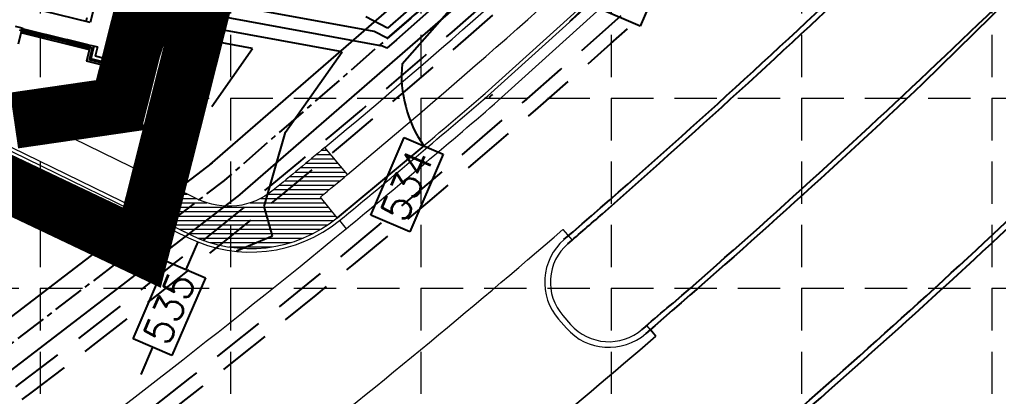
# Model space of a CAD drawing. Header units: feet. Extents: x 2597001 to 2598732, y 7017887 to 7019952.
# Drawn here: x 2597836.4 to 2597975.3, y 7018251.3 to 7018304.8 of the extents above; entities that cross this region are included whole.
import ezdxf

# ---------------------------------------------------------------- set-up
doc = ezdxf.new("R2010")
doc.units = ezdxf.units.FT
doc.header["$LTSCALE"] = 30
doc.header["$MEASUREMENT"] = 0
for name, pattern in [('18358A-BASE-GRAD$0$CENTER2', [1.125, 0.75, -0.125, 0.125, -0.125]), ('18358A-BASE-GRAD$0$HIDDEN', [0.375, 0.25, -0.125]), ('HIDDEN', [0.375, 0.25, -0.125])]:
    doc.linetypes.add(name, pattern=pattern)
for name, color, linetype, lineweight in [('18358A-BASE-SITE$0$A-Sidewalk', 241, 'CONTINUOUS', 20), ('18358A-BASE-SITE$0$BFR', 2, 'CONTINUOUS', 0), ('18358A-BASE-SITE$0$COORDINATES 2-28-07', 2, 'CONTINUOUS', 0), ('18358A-BASE-SITE$0$Curb', 1, 'CONTINUOUS', 9), ('18358A-BASE-SITE$0$D-CONCRETE', 2, 'CONTINUOUS', 9), ('18358A-BASE-SITE$0$D-HATCH-BNDRY', 7, 'CONTINUOUS', 5)]:
    doc.layers.add(name, color=color, linetype=linetype, lineweight=lineweight)
for name, color, linetype in [('18358A-BASE-SITE$0$JCP-A-GLAZ', 1, 'CONTINUOUS'), ('18358A-BASE-SITE$0$JCP-A-WALL-FAC1', 1, 'CONTINUOUS'), ('18358A-BASE-SITE$0$JCP-A-WALL-FAC3', 1, 'CONTINUOUS'), ('18358D-SURVEY$0$S-CURB', 6, 'CONTINUOUS'), ('EROSION BLANKET', 84, 'CONTINUOUS'), ('GRID', 254, 'HIDDEN'), ('LIMITS OF DISTURBANCE', 1, 'HIDDEN'), ('PC', 35, 'CONTINUOUS'), ('STORM', 5, 'CONTINUOUS')]:
    doc.layers.add(name, color=color, linetype=linetype)
doc.styles.add('18358A-BASE-SITE$0$L3-M', font='simplex.shx', dxfattribs={"height": 3})
doc.styles.add('L100', font='simplex.shx', dxfattribs={"height": 2})

msp = doc.modelspace()

# ---------------------------------------------------------------- hatches: boundary and pattern name
at = {"layer": '18358A-BASE-SITE$0$BFR'}
h = msp.add_hatch(dxfattribs=at)
h.set_pattern_fill('ANSI31', scale=5, angle=315, style=0)
h.set_pattern_definition([(0, (0, 0), (1.665334536937735e-16, 0.625), [])])
edge = h.paths.add_edge_path()
edge.add_line((2597881.472364936, 7018276.623810993), (2597879.079538962, 7018279.567304715))
edge.add_arc((2597135.724234549, 7019176.614957776), 1165.020000026528, 309.6474790534068, 309.8933796537799)
edge.add_line((2597882.922607888, 7018282.765870211), (2597879.715802969, 7018286.602066533))
edge.add_arc((2597135.728213739, 7019176.610177638), 1160.013780419278, 309.42451342915126, 309.89338028621273, ccw=False)
edge.add_arc((2597866.057185583, 7018288.268301985), 10.00000000013312, 243.9633195430378, 309.42451530788605, ccw=False)
edge.add_line((2597861.667720982, 7018279.283169793), (2597858.314688131, 7018280.921211246))
edge.add_line((2597858.314688131, 7018280.921211246), (2597856.11995583, 7018276.428645149))
edge.add_line((2597856.11995583, 7018276.428645149), (2597860.612521927, 7018274.233912849))
edge.add_arc((2597869.17198045, 7018291.754898344), 19.49998110107784, 243.9632840740883, 309.108398843205)

# ---------------------------------------------------------------- linework, layer by layer
at = {"layer": '18358A-BASE-SITE$0$A-Sidewalk', "color": 7}
for p, q in [((2597929.425907283, 7018592.551288282), (2597856.769208497, 7018301.141501481)), ((2597837.86793242, 7018290.909969172), (2597858.314688132, 7018280.921211248))]:
    msp.add_line(p, q, dxfattribs=at)
for centre, radius, start, end in [((2597135.724234677, 7019176.614957757), 1160.019999930301, 309.8933796495233, 316.141005669627), ((2597135.724234677, 7019176.614957757), 1165.019999930301, 309.8933796495161, 316.1410056696435), ((2597842.617426964, 7018304.710417975), 14.59486504088769, 251.0088381641998, 345.8458018516991)]:
    msp.add_arc(centre, radius, start, end, dxfattribs=at)
at = {"layer": '18358A-BASE-SITE$0$BFR', "color": 7, "flags": 128}
msp.add_lwpolyline([(2597881.472364936, 7018276.623810993), (2597879.079538962, 7018279.567304715, 0.001072944189012863), (2597882.922607888, 7018282.765870211), (2597879.715802969, 7018286.602066533, -0.002045820456473246), (2597872.407796451, 7018280.543682797, -0.2936580124394537), (2597861.667720982, 7018279.283169793), (2597858.314688131, 7018280.921211246), (2597856.11995583, 7018276.428645149), (2597860.612521927, 7018274.233912849, 0.2921605222584969), (2597881.472364936, 7018276.623810993)], format="xyb", close=True, dxfattribs=at)
at = {"layer": '18358A-BASE-SITE$0$Curb', "color": 7}
for p, q in [((2597823.589560492, 7018291.764092178), (2597860.393048697, 7018273.78465624)), ((2597823.809033722, 7018292.213348787), (2597860.612521927, 7018274.233912849)), ((2597914.266141312, 7018274.064083143), (2597913.647256922, 7018273.524938781)), ((2597914.794080624, 7018273.460245574), (2597914.17411427, 7018272.920158654)), ((2597913.482254316, 7018262.756309368), (2597914.585772822, 7018261.493580458)), ((2597912.878301139, 7018262.22850426), (2597913.981819656, 7018260.965775353)), ((2597924.733698457, 7018260.802804021), (2597925.371859622, 7018261.358741446)), ((2597925.260555806, 7018260.198023895), (2597925.898358929, 7018260.753649411))]:
    msp.add_line(p, q, dxfattribs=at)
at = {"layer": '18358A-BASE-SITE$0$Curb', "color": 7, "flags": 128}
for points in [[(2597881.472364935, 7018276.623810992, 0.005494412620005249), (2597902.475994298, 7018294.29505509), (2597924.723953405, 7018314.440567569, 0.017395720275057), (2597994.884841857, 7018383.595154235), (2597997.724957299, 7018386.544667731)], [(2597881.790038382, 7018276.237697561, 0.005495683895186617), (2597902.806892557, 7018293.920159513), (2597925.060957876, 7018314.071201164, 0.01739567042282498), (2597995.24651511, 7018383.249904823), (2597998.085126974, 7018386.197856823)]]:
    msp.add_lwpolyline(points, format="xyb", dxfattribs=at)
at = {"layer": '18358A-BASE-SITE$0$Curb', "color": 7}
for centre, radius, start, end in [((2597869.171977898, 7018291.754920625), 19.5, 243.9633195482398, 309.1083633663355), ((2597869.171977898, 7018291.754920625), 20, 243.9633195482398, 309.1083633663355), ((2597918.902145805, 7018267.492846103), 8.000000000890648, 131.0609208512186, 221.1507704814406), ((2597918.902145805, 7018267.492846103), 7.197916666666964, 131.0609208533041, 221.1507704841204), ((2597920.005665929, 7018266.23011819), 7.197918538667135, 221.1507679746349, 311.0609183459141), ((2597920.005665935, 7018266.230118188), 8.000001866229239, 221.1507682181962, 311.0609185869511)]:
    msp.add_arc(centre, radius, start, end, dxfattribs=at)
at = {"layer": '18358A-BASE-SITE$0$D-CONCRETE', "color": 7}
msp.add_line((2597881.787759475, 7018276.235833822), (2597882.734215002, 7018275.071567831), dxfattribs=at)
at = {"layer": '18358A-BASE-SITE$0$D-CONCRETE', "color": 7, "flags": 128}
for points in [[(2597882.734215002, 7018275.071567831, 0.005487458127128312), (2597903.799582325, 7018292.79546825), (2597926.071969812, 7018312.963100612, 0.01739571357268552), (2597996.332283838, 7018382.214948045), (2597999.16393705, 7018385.162105151)], [(2597814.570182889, 7018222.757362301, 0.009510050928896964), (2597829.027780208, 7018233.272737768, 0.01358307669891156), (2597882.79477512, 7018275.121400054, 0.01358307669891156)], [(2597831.553159989, 7018207.820107574), (2597830.389757365, 7018209.446912521, 0.02257692636699095), (2597913.496205096, 7018274.961672018), (2597914.80406046, 7018273.448557895)], [(2597665.302339734, 7018089.962161712), (2597666.223699467, 7018088.187027887), (2597679.022233386, 7018094.760780564, 0.01951073644808316), (2597766.776452185, 7018143.595083799, 0.02210874016915057), (2597850.992662896, 7018199.729538023, 0.01998861708472223), (2597926.694193358, 7018259.820810729), (2597925.389137836, 7018261.336340369)]]:
    msp.add_lwpolyline(points, format="xyb", dxfattribs=at)
at = {"layer": '18358A-BASE-SITE$0$D-HATCH-BNDRY', "flags": 128}
msp.add_lwpolyline([(2597666.223699467, 7018088.187027887), (2597665.673510214, 7018089.25112715, 0.03577221098679474), (2597675.404294392, 7018095.252226097), (2597740.45979771, 7018142.102911906, -0.02751898120659157), (2597749.761391082, 7018147.973463687, 0.02140952048644377), (2597834.781027054, 7018203.46805816, 0.9847787442273411), (2597831.087798939, 7018208.470829552), (2597830.389757364, 7018209.446912521, 0.02257692637859536), (2597913.496205096, 7018274.961672019), (2597914.265926249, 7018274.063895791), (2597913.647256922, 7018273.524938781, 0.4146729529265029), (2597912.878301139, 7018262.22850426), (2597913.981819656, 7018260.965775354, 0.4137543308553413), (2597925.260555862, 7018260.198023885), (2597925.894082421, 7018260.749960346), (2597926.694193358, 7018259.820810729, -0.0199886170804773), (2597850.992662896, 7018199.729538024, -0.02210874015985758), (2597766.776452185, 7018143.5950838, -0.0195107364707243), (2597679.022233386, 7018094.760780565)], format="xyb", close=True, dxfattribs=at)
at = {"layer": '18358A-BASE-SITE$0$JCP-A-GLAZ', "color": 7}
for p, q in [((2597849.351417552, 7018302.964807875), (2597850.106696743, 7018305.994112148)), ((2597849.533175842, 7018302.919491116), (2597850.288455032, 7018305.948795389)), ((2597849.714934132, 7018302.874174356), (2597850.470213322, 7018305.903478629)), ((2597836.792516926, 7018303.500029267), (2597836.701878597, 7018303.136513887)), ((2597836.843233131, 7018303.101270765), (2597836.701878597, 7018303.136513887)), ((2597836.933866651, 7018303.464787344), (2597836.792516926, 7018303.500029267)), ((2597836.843233131, 7018303.101270765), (2597836.933866651, 7018303.464787344)), ((2597836.843233131, 7018303.101270765), (2597839.872510599, 7018302.345998257)), ((2597836.888549891, 7018303.283029054), (2597839.917827358, 7018302.527756548)), ((2597836.933866651, 7018303.464787344), (2597839.963144118, 7018302.709514837)), ((2597839.872510599, 7018302.345998257), (2597839.963144118, 7018302.709514837)), ((2597839.963144118, 7018302.709514837), (2597840.104511677, 7018302.674268468)), ((2597840.013878157, 7018302.310751889), (2597840.104511677, 7018302.674268468)), ((2597843.133816507, 7018301.91898914), (2597840.104511677, 7018302.674268468)), ((2597849.351417552, 7018302.964807875), (2597849.316171184, 7018302.823440316)), ((2597849.679687763, 7018302.732806797), (2597849.316171184, 7018302.823440316)), ((2597849.714934132, 7018302.874174356), (2597849.351417552, 7018302.964807875)), ((2597849.714934132, 7018302.874174356), (2597849.679687763, 7018302.732806797)), ((2597839.872510599, 7018302.345998257), (2597840.013878157, 7018302.310751889)), ((2597843.043182987, 7018301.55547256), (2597840.013878157, 7018302.310751889)), ((2597843.088499746, 7018301.73723085), (2597840.059194917, 7018302.492510179)), ((2597843.043182987, 7018301.55547256), (2597843.133816507, 7018301.91898914)), ((2597843.184550546, 7018301.520226192), (2597843.043182987, 7018301.55547256)), ((2597843.275184065, 7018301.883742771), (2597843.133816507, 7018301.91898914)), ((2597843.184550546, 7018301.520226192), (2597843.275184065, 7018301.883742771)), ((2597846.213854819, 7018300.764947001), (2597843.184550546, 7018301.520226192)), ((2597846.259171579, 7018300.946705292), (2597843.229867305, 7018301.701984482)), ((2597846.304488339, 7018301.128463581), (2597843.275184065, 7018301.883742771)), ((2597846.213854819, 7018300.764947001), (2597846.304488339, 7018301.128463581)), ((2597846.213854819, 7018300.764947001), (2597846.355222378, 7018300.729700632)), ((2597846.304488339, 7018301.128463581), (2597846.445855897, 7018301.093217212)), ((2597846.355222378, 7018300.729700632), (2597846.445855897, 7018301.093217212))]:
    msp.add_line(p, q, dxfattribs=at)
at = {"layer": '18358A-BASE-SITE$0$JCP-A-WALL-FAC1', "color": 7}
for p, q in [((2597836.784820564, 7018303.555199032), (2597835.815393195, 7018303.79690084)), ((2597836.408880946, 7018303.295018172), (2597836.701746527, 7018303.222002333)), ((2597836.701746527, 7018303.222002333), (2597836.784820564, 7018303.555199032)), ((2597849.267566392, 7018302.814130085), (2597849.025894286, 7018301.844753225)), ((2597849.724833119, 7018302.700122374), (2597849.267566392, 7018302.814130085)), ((2597849.527785348, 7018302.438231093), (2597849.600799073, 7018302.731087524)), ((2597849.025894286, 7018301.844753225), (2597850.347897962, 7018301.515160616)), ((2597849.146730924, 7018302.329444006), (2597850.953432728, 7018301.879009886)), ((2597849.527785348, 7018302.438231093), (2597851.193123835, 7018302.023034604)), ((2597849.70318255, 7018298.92931015), (2597850.347897962, 7018301.515160616)), ((2597850.067026624, 7018298.323776687), (2597850.953432728, 7018301.879009886)), ((2597850.211048237, 7018298.084086357), (2597851.193123835, 7018302.023034604)), ((2597846.688298169, 7018300.732081625), (2597846.272882371, 7018299.065966835)), ((2597846.688298169, 7018300.732081625), (2597846.395442913, 7018300.80510006)), ((2597846.395457519, 7018300.805096418), (2597846.478538159, 7018301.138319605)), ((2597846.478538159, 7018301.138319605), (2597847.447930461, 7018300.896609433)), ((2597846.963243696, 7018301.017462179), (2597846.512575802, 7018299.209987676)), ((2597847.447930461, 7018300.896609433), (2597847.118114459, 7018299.573830462)), ((2597850.211048237, 7018298.084086357), (2597846.272882371, 7018299.065966835)), ((2597850.067026624, 7018298.323776687), (2597846.512575802, 7018299.209987676)), ((2597849.70318255, 7018298.92931015), (2597847.118114459, 7018299.573830462))]:
    msp.add_line(p, q, dxfattribs=at)
at = {"layer": '18358A-BASE-SITE$0$JCP-A-WALL-FAC3', "color": 7}
for p, q in [((2597856.423197983, 7018344.37979881), (2597846.443762653, 7018304.353876633)), ((2597846.443762653, 7018304.353876633), (2597756.955446556, 7018326.665489076)), ((2597849.937071345, 7018302.647228096), (2597852.353942289, 7018312.340983852)), ((2597845.858097053, 7018304.499897302), (2597846.004117723, 7018305.085562903)), ((2597836.701723845, 7018303.221981603), (2597836.213294279, 7018301.263030618)), ((2597846.309824076, 7018300.461622061), (2597836.616076769, 7018302.878526893)), ((2597849.600795431, 7018302.731072917), (2597851.558966055, 7018302.242853383)), ((2597850.430870697, 7018297.718243223), (2597851.558966055, 7018302.242853383)), ((2597846.395457519, 7018300.805096418), (2597845.907042927, 7018298.84614345)), ((2597850.430870697, 7018297.718243223), (2597845.907042927, 7018298.84614345))]:
    msp.add_line(p, q, dxfattribs=at)
at = {"layer": '18358D-SURVEY$0$S-CURB', "color": 7, "flags": 128}
for points in [[(2597943.917011699, 7018245.698267018, 0.0209207643371335), (2598019.819272832, 7018317.480739829), (2598054.865644882, 7018353.96993605), (2598090.237929717, 7018390.857080025, -0.08168495009900398), (2598095.014933153, 7018394.222141729), (2598095.27439737, 7018394.389307067, 0.0933572585233922), (2598099.707967165, 7018397.412172543), (2598107.412118373, 7018405.459090163, 0.1009410576099778), (2598110.158217849, 7018409.678516467), (2598110.225877149, 7018409.898483863, -0.09942651391329817), (2598112.811798227, 7018414.21521277), (2598124.400565486, 7018426.378803451), (2598159.634235995, 7018462.886135446), (2598195.562489967, 7018500.27214027)], [(2597644.196966824, 7018052.789101054, 0.004706891029077534), (2597732.06164317, 7018098.891425424, 0.01704698352641633), (2597778.195238729, 7018125.718621704, 0.002098769758812295), (2597820.886056556, 7018152.782019838, 0.02176007861953102), (2597903.2618265, 7018212.981406862, 0.0214085794558188), (2597980.236024729, 7018279.635285554), (2598019.406226552, 7018318.035974509)]]:
    msp.add_lwpolyline(points, format="xyb", dxfattribs=at)
at = {"layer": '18358D-SURVEY$0$S-CURB', "color": 7}
for points in [[(2597913.645053807, 7018273.527468893, 0.01167372874328969), (2597954.285875846, 7018310.306360028), (2597990.748825801, 7018346.151667102), (2598025.469959801, 7018381.851098503), (2598059.747726286, 7018417.598219628), (2598095.090061959, 7018454.52691284), (2598112.498329762, 7018472.651328953)], [(2597914.174115552, 7018272.920158352, 0.0009981840864409625), (2597919.110171924, 7018277.211054511), (2597919.532818196, 7018277.581107127, 0.01931033050047367), (2597998.428421707, 7018352.741831378), (2598026.22003076, 7018381.564166714), (2598060.131968586, 7018416.891484213), (2598096.631682559, 7018454.985438631), (2598113.0526867, 7018472.12005968)], [(2597924.749217722, 7018260.784990707, 0.0009985231723499042), (2597928.285348857, 7018263.841779586), (2597929.132924629, 7018264.506601163, 0.02123843765092077), (2598004.821691483, 7018336.383195432), (2598012.166912553, 7018344.037791845)], [(2598012.676235492, 7018343.54420606), (2598003.171421134, 7018333.638846835), (2597964.570280968, 7018295.701189905, -0.01190809293941132), (2597925.257439792, 7018260.201602043)], [(2597903.492094804, 7018294.128660475, -0.000120490579529892), (2597902.989669378, 7018293.697939379, -0.01948162003341935)]]:
    msp.add_lwpolyline(points, format="xyb", dxfattribs=at)
at = {"layer": 'EROSION BLANKET', "const_width": 8, "flags": 128}
for points in [[(2597928.059624211, 7018601.135682411), (2597849.828798615, 7018290.029922898)], [(2597853.533860024, 7018293.045451247), (2597835.62189828, 7018290.44107292)]]:
    msp.add_lwpolyline(points, dxfattribs=at)
at = {"layer": 'GRID', "color": 252, "linetype": 'HIDDEN', "lineweight": 0, "ltscale": 0.8}
for p, q in [((2597839.32530511, 7018941.615535217), (2597839.32530511, 7017996.496285792)), ((2597866.325305109, 7018941.615535217), (2597866.325305109, 7017996.496285792)), ((2597893.325305108, 7018941.615535217), (2597893.325305108, 7017996.496285792)), ((2597920.325305107, 7018941.615535217), (2597920.325305107, 7017996.496285792)), ((2597947.325305106, 7018941.615535217), (2597947.325305106, 7017996.496285792)), ((2597974.325305105, 7018941.615535217), (2597974.325305105, 7017996.496285792)), ((2597029.325305142, 7018293.615535173), (2598703.325305077, 7018293.615535173)), ((2597029.325305142, 7018266.615535171), (2598703.325305077, 7018266.615535171))]:
    msp.add_line(p, q, dxfattribs=at)
at = {"layer": 'LIMITS OF DISTURBANCE', "ltscale": 4, "const_width": 8, "flags": 128}
msp.add_lwpolyline([(2597813.136982906, 7018291.696798722), (2597853.751834113, 7018272.385776311), (2597938.447977031, 7018608.006328772), (2597851.646532176, 7018629.146144722), (2597842.878624099, 7018633.286879213, 0.1294691284320197), (2597672.690042749, 7018674.149077551), (2597664.725661902, 7018675.68861232), (2597590.026228022, 7018693.841086001), (2597544.643696245, 7018515.116785781), (2597438.528577188, 7018464.666257128), (2597389.522467482, 7018413.380394761), (2597469.133963021, 7018378.041959181), (2597806.064035453, 7018293.631941404)], format="xyb", close=True, dxfattribs=at)
at = {"layer": 'PC', "color": 35, "linetype": 'Continuous'}
for p, q in [((2597856.76920876, 7018301.14150253, 537), (2597882.511425097, 7018399.512084123, 537)), ((2597856.76920876, 7018301.14150253, 537), (2597882.511425097, 7018399.512084123, 537)), ((2597858.471083247, 7018302.685335651, 536), (2597882.068115147, 7018392.858369762, 536)), ((2597858.471083247, 7018302.685335651, 536), (2597882.068115147, 7018392.858369762, 536)), ((2597860.172958013, 7018304.229169837, 535), (2597872.015083871, 7018349.482336568, 535)), ((2597860.172958013, 7018304.229169837, 535), (2597872.015083871, 7018349.482336568, 535)), ((2597890.669346876, 7018298.510067845, 534), (2597900.176882154, 7018309.278884141, 534)), ((2597890.669346876, 7018298.510067845, 534), (2597900.176882154, 7018309.278884141, 534)), ((2597886.716375381, 7018303.093951874, 533), (2597863.576707546, 7018307.31683821, 533)), ((2597886.716375381, 7018303.093951874, 533), (2597863.576707546, 7018307.31683821, 533)), ((2597887.906959091, 7018301.022256895, 534), (2597861.87483278, 7018305.773004023, 534)), ((2597887.906959091, 7018301.022256895, 534), (2597861.87483278, 7018305.773004023, 534)), ((2597888.551301608, 7018302.1292975, 533), (2597886.716375381, 7018303.093951874, 533)), ((2597888.551301608, 7018302.1292975, 533), (2597886.716375381, 7018303.093951874, 533)), ((2597888.518601159, 7018300.700705442, 534), (2597887.906959091, 7018301.022256895, 534)), ((2597888.518601159, 7018300.700705442, 534), (2597887.906959091, 7018301.022256895, 534))]:
    msp.add_line(p, q, dxfattribs=at)
at = {"layer": 'PC', "color": 35, "linetype": 'Continuous', "extrusion": (0.6659707917426467, -0.7459778177303079, 0)}
msp.add_line((2597935.742714039, 7018342.828980161, 534.0000000000006), (2597889.906205945, 7018301.908493171, 534.0000000000006), dxfattribs=at)
msp.add_line((2597935.742714039, 7018342.828980161, 534.0000000000006), (2597889.906205945, 7018301.908493171, 534.0000000000006), dxfattribs=at)
at = {"layer": 'PC', "color": 35}
for p, q in [((2597914.473243448, 7018304.484032646, 533), (2597926.429884342, 7018316.042244967, 533)), ((2597929.185920359, 7018314.857227895, 533), (2597924.445852065, 7018303.83308382, 533)), ((2597924.445852065, 7018303.83308382, 533), (2597918.933780027, 7018306.203117969, 533)), ((2597886.246372013, 7018277.012150055), (2597890.986440309, 7018288.036294126)), ((2597890.986440309, 7018288.036294126), (2597896.498512345, 7018285.666259982)), ((2597893.742476327, 7018286.851277053), (2597881.472364935, 7018276.623810992)), ((2597896.498512345, 7018285.666259982), (2597891.758444051, 7018274.642115906)), ((2597891.758444051, 7018274.642115906), (2597886.246372013, 7018277.012150055)), ((2597861.697215396, 7018273.204235313), (2597860.014030519, 7018269.289592857)), ((2597852.517926205, 7018259.450465858), (2597857.257994501, 7018270.474609929)), ((2597857.257994501, 7018270.474609929), (2597862.770066537, 7018268.104575785)), ((2597862.770066537, 7018268.104575785), (2597858.029998243, 7018257.080431709)), ((2597858.029998243, 7018257.080431709), (2597852.517926205, 7018259.450465858)), ((2597855.273962226, 7018258.265448783), (2597853.590777348, 7018254.350806324))]:
    msp.add_line(p, q, dxfattribs=at)
at = {"layer": 'PC', "color": 35, "linetype": 'Continuous', "extrusion": (0.6565423035059182, -0.7542892042891393, 0)}
msp.add_line((2597895.5220261, 7018309.596828284, 532), (2597888.58400206, 7018303.55788956, 532), dxfattribs=at)
msp.add_line((2597895.5220261, 7018309.596828284, 532), (2597888.58400206, 7018303.55788956, 532), dxfattribs=at)
at = {"layer": 'PC', "color": 35, "linetype": 'Continuous', "extrusion": (-0.6565423034743167, 0.7542892043166457, 0)}
msp.add_line((2597892.71411602, 7018305.752660726, 533.0000000000001), (2597888.551301606, 7018302.129297502, 533.0000000000001), dxfattribs=at)
msp.add_line((2597892.71411602, 7018305.752660726, 533.0000000000001), (2597888.551301606, 7018302.129297502, 533.0000000000001), dxfattribs=at)
at = {"layer": 'PC', "color": 35, "linetype": 'Continuous', "extrusion": (-0.1795304357871601, -0.9837524193749525, 0)}
msp.add_line((2597882.15564232, 7018300.217427843, 535), (2597860.172958014, 7018304.229169838, 535), dxfattribs=at)
msp.add_line((2597882.15564232, 7018300.217427843, 535), (2597860.172958014, 7018304.229169838, 535), dxfattribs=at)
at = {"layer": 'PC', "color": 35, "linetype": 'Continuous', "extrusion": (0.4653322714701527, 0.8851360783113681, 0)}
msp.add_line((2597888.584002059, 7018303.557889561, 532.0000000000006), (2597885.525791673, 7018305.165646855, 532.0000000000006), dxfattribs=at)
msp.add_line((2597888.584002059, 7018303.557889561, 532.0000000000006), (2597885.525791673, 7018305.165646855, 532.0000000000006), dxfattribs=at)
at = {"layer": 'PC', "color": 35, "linetype": 'Continuous', "extrusion": (-0.1795304357280489, -0.9837524193857401, 0)}
msp.add_line((2597869.462425346, 7018300.679464665, 536.0000000000006), (2597858.471083248, 7018302.685335652, 536.0000000000006), dxfattribs=at)
msp.add_line((2597869.462425346, 7018300.679464665, 536.0000000000006), (2597858.471083248, 7018302.685335652, 536.0000000000006), dxfattribs=at)
at = {"layer": 'PC', "color": 35, "linetype": 'Continuous', "extrusion": (0.6565423037297017, -0.7542892040943554, 0)}
msp.add_line((2597889.906205945, 7018301.908493166, 534), (2597888.51860116, 7018300.700705441, 534), dxfattribs=at)
msp.add_line((2597889.906205945, 7018301.908493166, 534), (2597888.51860116, 7018300.700705441, 534), dxfattribs=at)
at = {"layer": 'PC', "color": 35, "linetype": 'Continuous', "extrusion": (0.4938799031336254, -0.8695301267240376, 0)}
msp.add_line((2597851.178393344, 7018297.966004305, 537), (2597856.769208761, 7018301.141502533, 537), dxfattribs=at)
msp.add_line((2597851.178393344, 7018297.966004305, 537), (2597856.769208761, 7018301.141502533, 537), dxfattribs=at)
at = {"layer": 'PC', "color": 35, "linetype": 'Continuous', "extrusion": (0.8189237290104451, -0.5739023663164556, 0)}
msp.add_line((2597863.68894357, 7018292.441057748, 536.0000000000006), (2597869.462425345, 7018300.679464664, 536.0000000000006), dxfattribs=at)
msp.add_line((2597863.68894357, 7018292.441057748, 536.0000000000006), (2597869.462425345, 7018300.679464664, 536.0000000000006), dxfattribs=at)
at = {"layer": 'PC', "color": 35, "linetype": 'Continuous', "extrusion": (0.8189237289686017, -0.5739023663761635, 0)}
msp.add_line((2597874.130678863, 7018288.766293671, 535), (2597882.155642319, 7018300.217427841, 535), dxfattribs=at)
msp.add_line((2597874.130678863, 7018288.766293671, 535), (2597882.155642319, 7018300.217427841, 535), dxfattribs=at)
at = {"layer": 'PC', "color": 35, "linetype": 'Continuous', "extrusion": (0.9615619812107484, -0.274587975501588, 0)}
msp.add_line((2597871.12668716, 7018278.246808216, 535.0000000000001), (2597874.130678864, 7018288.766293671, 535.0000000000001), dxfattribs=at)
msp.add_line((2597871.12668716, 7018278.246808216, 535.0000000000001), (2597874.130678864, 7018288.766293671, 535.0000000000001), dxfattribs=at)
at = {"layer": 'PC', "color": 35, "linetype": 'Continuous', "extrusion": (0.9619182942637882, 0.2733371455924793, 0)}
msp.add_line((2597872.311468884, 7018274.077366792, 535), (2597871.126687158, 7018278.246808215, 535), dxfattribs=at)
msp.add_line((2597872.311468884, 7018274.077366792, 535), (2597871.126687158, 7018278.246808215, 535), dxfattribs=at)
at = {"layer": 'PC', "color": 35, "linetype": 'Continuous', "extrusion": (0.3825854594332205, -0.9239201081426206, 0)}
msp.add_line((2597867.187153085, 7018271.955442292, 535), (2597872.311468884, 7018274.077366793, 535), dxfattribs=at)
msp.add_line((2597867.187153085, 7018271.955442292, 535), (2597872.311468884, 7018274.077366793, 535), dxfattribs=at)
at = {"layer": 'PC', "color": 35}
msp.add_arc((2597908.330506531, 7018296.930938848), 17.73161603255267, 174.8906262796849, 214.6426997329742, dxfattribs=at)
at = {"layer": 'STORM', "color": 170}
for p, q in [((2597863.457121949, 7018284.19642543), (2597918.988507991, 7018332.517848275, 533)), ((2597863.457121949, 7018284.19642543), (2597918.988507991, 7018332.517848275, 533)), ((2597867.396375771, 7018279.670690204), (2597923.197874143, 7018328.240978728, 533)), ((2597867.396375771, 7018279.670690204), (2597923.197874143, 7018328.240978728, 533)), ((2597811.194743248, 7018244.102170974), (2597863.767233128, 7018284.449985852)), ((2597811.194743248, 7018244.102170974), (2597863.767233128, 7018284.449985852)), ((2597812.979346547, 7018237.908443378), (2597867.420230476, 7018279.690194852)), ((2597812.979346547, 7018237.908443378), (2597867.420230476, 7018279.690194852))]:
    msp.add_line(p, q, dxfattribs=at)
at = {"layer": 'STORM', "linetype": '18358A-BASE-GRAD$0$CENTER2', "ltscale": 0.2, "flags": 128}
msp.add_lwpolyline([(2597951.39485946, 7018359.923925104), (2597921.228247233, 7018330.503846341), (2597865.42674886, 7018281.933557817), (2597812.087044897, 7018241.005307176), (2597778.94676266, 7018244.113784965)], dxfattribs=at)
msp.add_lwpolyline([(2597951.39485946, 7018359.923925104), (2597921.228247233, 7018330.503846341), (2597865.42674886, 7018281.933557817), (2597812.087044897, 7018241.005307176), (2597778.94676266, 7018244.113784965)], dxfattribs=at)
at = {"layer": 'STORM', "color": 170, "linetype": '18358A-BASE-GRAD$0$HIDDEN'}
for centre, radius, start, end in [((2597094.869872823, 7019225.097110745), 1236.790027503951, 294.9322353956399, 315.2333344163118), ((2597094.869872823, 7019225.097110745), 1236.790027503951, 294.9322353956399, 315.2333344163118), ((2597094.869872824, 7019225.097110745), 1238.790027503365, 294.9322353955913, 315.2861173035042), ((2597094.869872824, 7019225.097110745), 1238.790027503365, 294.9322353955913, 315.2861173035042), ((2597133.748158997, 7019178.628072057), 1162.093351440296, 296.6325899391809, 314.4514747831703), ((2597133.748158997, 7019178.628072057), 1162.093351440296, 296.6325899391809, 314.4514747831703), ((2597133.748158995, 7019178.628072056), 1164.09335144078, 296.6325899392763, 314.502594554591), ((2597133.748158995, 7019178.628072056), 1164.09335144078, 296.6325899392763, 314.502594554591)]:
    msp.add_arc(centre, radius, start, end, dxfattribs=at)

# ---------------------------------------------------------------- texts
at = {"layer": '18358A-BASE-SITE$0$COORDINATES 2-28-07', "color": 2, "insert": (2597889.663284676, 7018291.49671253), "char_height": 3, "width": 2.644091915804893, "attachment_point": 1, "style": '18358A-BASE-SITE$0$L3-M'}
msp.add_mtext('\\A1;', dxfattribs=at)
at = {"layer": 'PC', "color": 35, "style": 'L100'}
for s, p in [('534', (2597891.140722096, 7018275.737067251)), ('535', (2597857.449895877, 7018258.262876262))]:
    msp.add_text(s, height=3.999999999999999, rotation=66.73367099336005, dxfattribs=at).set_placement(p)

doc.saveas('drawing.dxf')
